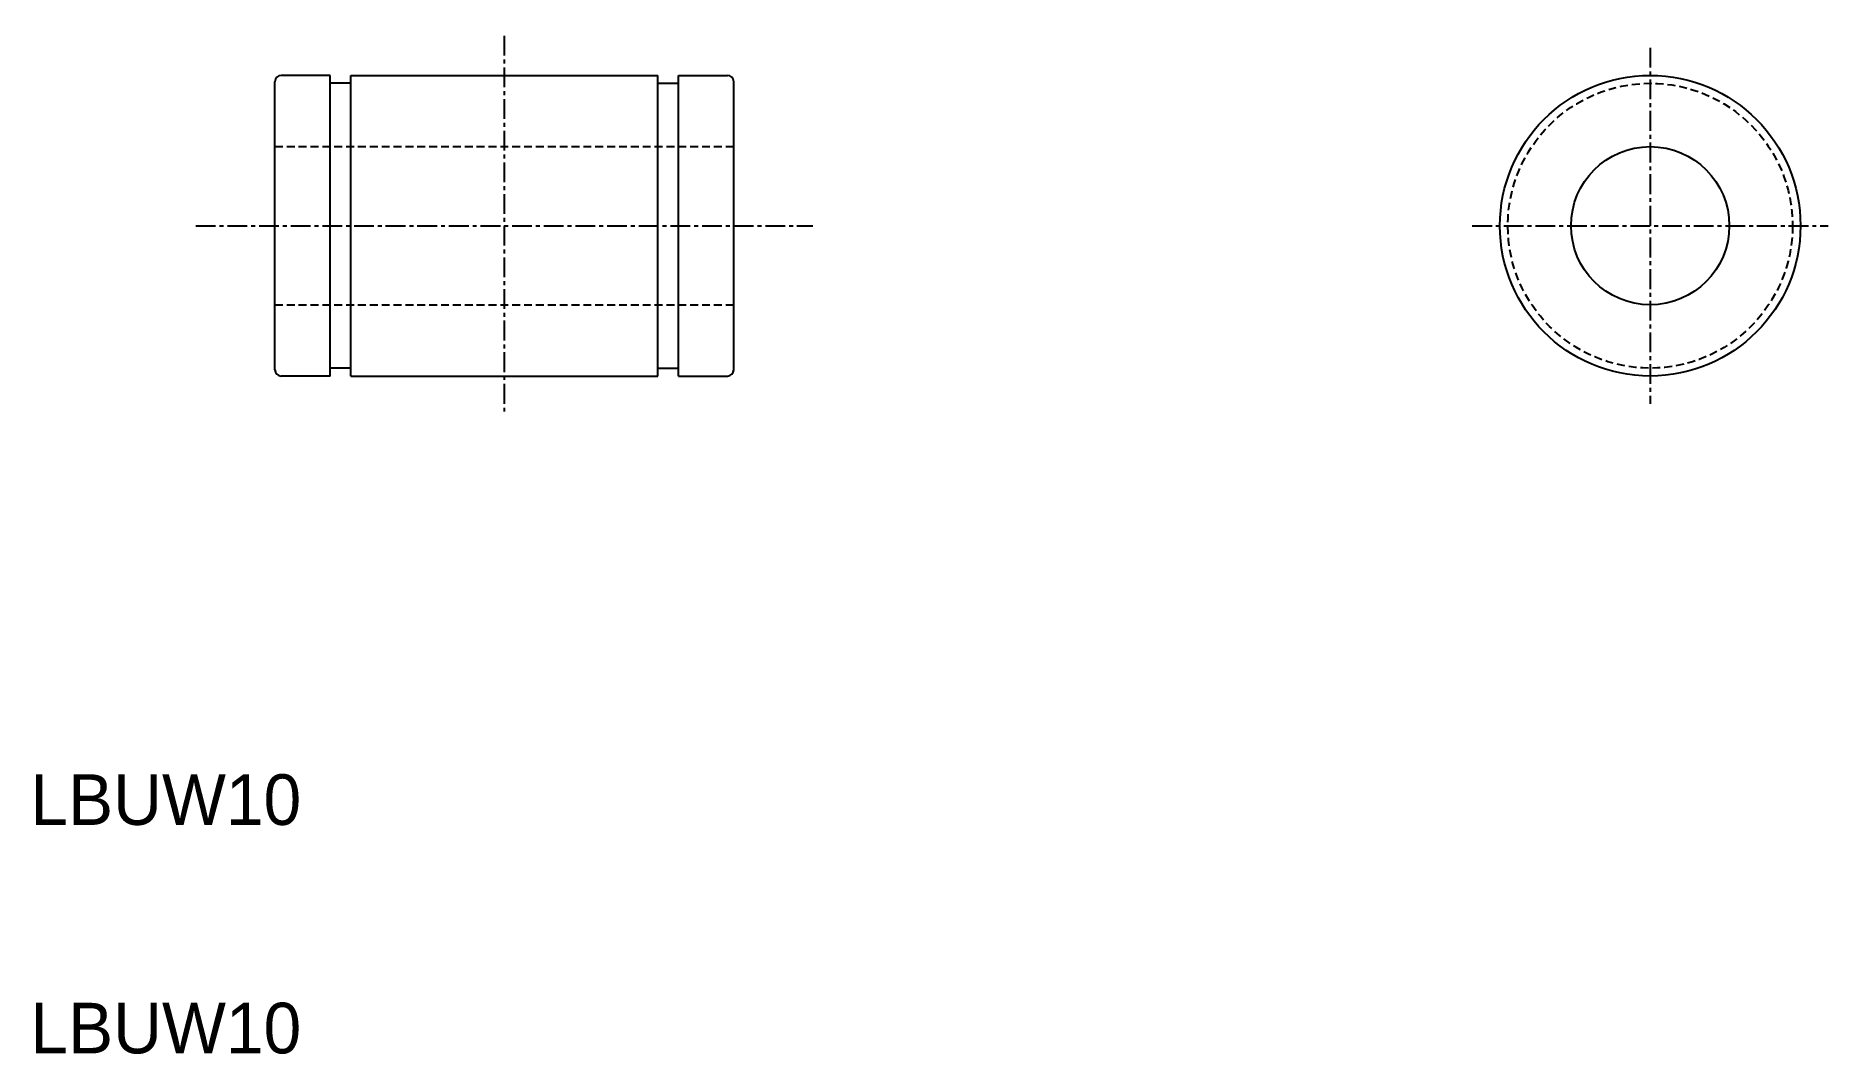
# Model space of a CAD drawing. Extents: x 47 to 161, y 154 to 219.
import ezdxf

# ---------------------------------------------------------------- set-up
doc = ezdxf.new("R2010")
doc.units = 0
doc.linetypes.add('CENTER', pattern=[2, 1.25, -0.25, 0.25, -0.25])
doc.linetypes.add('DASHED', pattern=[0.75, 0.5, -0.25])
doc.layers.get('0').update_dxf_attribs({"linetype": 'CONTINUOUS'})
doc.layers.add('CENTER', color=1, linetype='CENTER')

msp = doc.modelspace()

# ---------------------------------------------------------------- linework, layer by layer
at = {"color": 7, "linetype": 'CONTINUOUS'}
for p, q in [((62.59, 197.71), (62.59, 215.91)), ((66.09, 216.31), (62.99, 216.31)), ((64.54, 216.31), (64.54, 216.31)), ((65.31, 216.31), (65.31, 216.31)), ((66.09, 197.31), (66.09, 216.31)), ((67.39, 215.81), (66.09, 215.81)), ((67.39, 216.31), (86.79, 216.31)), ((67.39, 197.31), (67.39, 216.31)), ((86.79, 197.31), (86.79, 216.31)), ((86.79, 215.81), (88.09, 215.81)), ((88.09, 197.31), (88.09, 216.31)), ((88.09, 216.31), (91.19, 216.31)), ((91.59, 197.71), (91.59, 215.91)), ((66.09, 197.31), (62.99, 197.31)), ((67.39, 197.81), (66.09, 197.81)), ((67.39, 197.31), (86.79, 197.31)), ((86.79, 197.81), (88.09, 197.81)), ((88.09, 197.31), (91.19, 197.31))]:
    msp.add_line(p, q, dxfattribs=at)
at = {"color": 3, "linetype": 'DASHED'}
for p, q in [((62.59, 211.81), (91.59, 211.81)), ((62.59, 201.81), (91.59, 201.81))]:
    msp.add_line(p, q, dxfattribs=at)
at = {"color": 7, "linetype": 'CONTINUOUS'}
for radius in [9.5, 5]:
    msp.add_circle((149.52, 206.81), radius, dxfattribs=at)
at = {"color": 3, "linetype": 'DASHED'}
msp.add_circle((149.52, 206.81), 9, dxfattribs=at)
at = {"color": 7, "linetype": 'CONTINUOUS'}
for centre, start, end in [((62.99, 215.91), 90, 180), ((91.19, 215.91), 0, 90), ((62.99, 197.71), 180, 270), ((91.19, 197.71), 270, 0)]:
    msp.add_arc(centre, 0.4, start, end, dxfattribs=at)
at = {"layer": 'CENTER', "color": 1, "linetype": 'CENTER'}
for p, q in [((77.09, 218.81), (77.09, 194.81)), ((149.52, 218.06), (149.52, 195.56)), ((57.59, 206.81), (96.59, 206.81)), ((138.27, 206.81), (160.77, 206.81))]:
    msp.add_line(p, q, dxfattribs=at)

# ---------------------------------------------------------------- texts
at = {"color": 7, "linetype": 'CONTINUOUS'}
for p in [(47.13, 168.94), (47.13, 154.5)]:
    msp.add_text('LBUW10', height=3.2, dxfattribs=at).set_placement(p)

doc.saveas('drawing.dxf')
